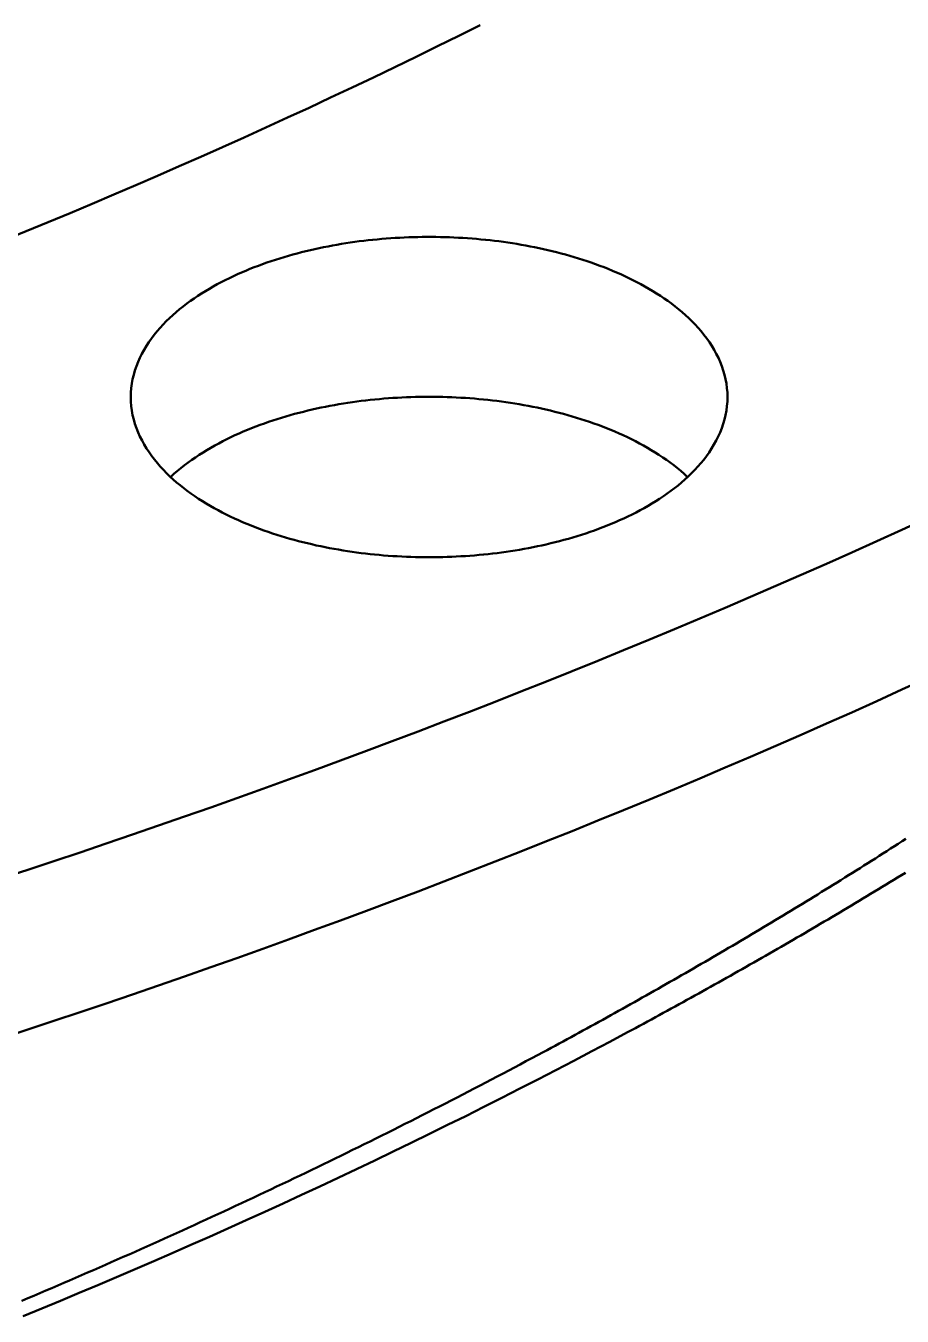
# Model space of a CAD drawing. Header units: millimetres. Extents: x 0 to 841, y 0 to 594.
# Drawn here: x 433.02 to 456.32, y 258.04 to 292.35 of the extents above; entities that cross this region are included whole.
import ezdxf

# ---------------------------------------------------------------- set-up
doc = ezdxf.new("R2010")
doc.units = ezdxf.units.MM
doc.layers.add('FINA', color=7, linetype='CONTINUOUS', lineweight=25)
doc.layers.add('VIS', color=7, linetype='CONTINUOUS', lineweight=50)

msp = doc.modelspace()

# ---------------------------------------------------------------- linework, layer by layer
at = {"layer": 'FINA'}
for points in [[(432.447, 286.652), (433.032, 286.891), (433.615, 287.132), (434.198, 287.375), (434.78, 287.619), (435.361, 287.866), (435.941, 288.115), (436.52, 288.365), (437.099, 288.618), (437.676, 288.873), (438.253, 289.129), (438.829, 289.388), (439.404, 289.649), (439.978, 289.912), (440.551, 290.177), (441.123, 290.444), (441.694, 290.713), (442.264, 290.984), (442.833, 291.257), (443.401, 291.533), (443.967, 291.81), (444.533, 292.09), (445.098, 292.372)], [(432.447, 286.652), (433.032, 286.891), (433.615, 287.132), (434.198, 287.375), (434.78, 287.619), (435.361, 287.866), (435.941, 288.115), (436.52, 288.365), (437.099, 288.618), (437.676, 288.873), (438.253, 289.129), (438.829, 289.388), (439.404, 289.649), (439.978, 289.912), (440.551, 290.177), (441.123, 290.444), (441.694, 290.713), (442.264, 290.984), (442.833, 291.257), (443.401, 291.533), (443.967, 291.81), (444.533, 292.09), (445.098, 292.372)], [(435.81, 282.481), (435.813, 282.602), (435.822, 282.721), (435.838, 282.84), (435.86, 282.959), (435.887, 283.076), (435.921, 283.191), (435.959, 283.305), (436.003, 283.417), (436.052, 283.526), (436.106, 283.634), (436.164, 283.739), (436.225, 283.842), (436.291, 283.943), (436.361, 284.041), (436.433, 284.137), (436.509, 284.23), (436.588, 284.321), (436.669, 284.41), (436.753, 284.496), (436.839, 284.58), (436.927, 284.661), (437.017, 284.74), (437.109, 284.818), (437.203, 284.893), (437.299, 284.966), (437.396, 285.037), (437.494, 285.106), (437.594, 285.173), (437.695, 285.238), (437.797, 285.301), (437.9, 285.363), (438.005, 285.423), (438.11, 285.481), (438.216, 285.537), (438.323, 285.592), (438.431, 285.645), (438.539, 285.697), (438.649, 285.747), (438.758, 285.795), (438.869, 285.842), (438.98, 285.888), (439.092, 285.932), (439.204, 285.975), (439.317, 286.016), (439.43, 286.057), (439.544, 286.095), (439.658, 286.133), (439.773, 286.169), (439.888, 286.204), (440.003, 286.238), (440.119, 286.27), (440.235, 286.302), (440.351, 286.332), (440.468, 286.361), (440.585, 286.389), (440.702, 286.416), (440.819, 286.441), (440.937, 286.466), (441.055, 286.489), (441.173, 286.511), (441.291, 286.532), (441.41, 286.553), (441.529, 286.572), (441.647, 286.59), (441.766, 286.607), (441.886, 286.623), (442.005, 286.637), (442.124, 286.651), (442.244, 286.664), (442.363, 286.676), (442.483, 286.687), (442.603, 286.697), (442.723, 286.706), (442.843, 286.713), (442.963, 286.72), (443.083, 286.726), (443.203, 286.731), (443.323, 286.735), (443.443, 286.738), (443.563, 286.74), (443.683, 286.741), (443.803, 286.741), (443.924, 286.74), (444.044, 286.738), (444.164, 286.735), (444.284, 286.731), (444.404, 286.726), (444.524, 286.72), (444.644, 286.713), (444.764, 286.706), (444.884, 286.697), (445.004, 286.687), (445.123, 286.676), (445.243, 286.664), (445.363, 286.651), (445.482, 286.637), (445.601, 286.623), (445.72, 286.607), (445.839, 286.59), (445.958, 286.572), (446.077, 286.553), (446.195, 286.532), (446.314, 286.511), (446.432, 286.489), (446.55, 286.466), (446.667, 286.441), (446.785, 286.416), (446.902, 286.389), (447.019, 286.361), (447.135, 286.332), (447.252, 286.302), (447.368, 286.27), (447.483, 286.238), (447.599, 286.204), (447.714, 286.169), (447.828, 286.133), (447.943, 286.095), (448.056, 286.057), (448.17, 286.016), (448.282, 285.975), (448.395, 285.932), (448.506, 285.888), (448.618, 285.842), (448.728, 285.795), (448.838, 285.747), (448.947, 285.697), (449.056, 285.645), (449.164, 285.592), (449.271, 285.537), (449.377, 285.481), (449.482, 285.423), (449.586, 285.363), (449.69, 285.301), (449.792, 285.238), (449.893, 285.173), (449.992, 285.106), (450.091, 285.037), (450.188, 284.966), (450.283, 284.893), (450.377, 284.818), (450.469, 284.74), (450.56, 284.661), (450.648, 284.58), (450.734, 284.496), (450.818, 284.41), (450.899, 284.321), (450.978, 284.23), (451.053, 284.137), (451.126, 284.041), (451.195, 283.943), (451.261, 283.842), (451.323, 283.739), (451.381, 283.634), (451.435, 283.526), (451.483, 283.417), (451.527, 283.305), (451.566, 283.191), (451.6, 283.076), (451.627, 282.959), (451.649, 282.84), (451.664, 282.721), (451.674, 282.602), (451.677, 282.481)], [(449.353, 279.469), (449.246, 279.413), (449.139, 279.358), (449.03, 279.305), (448.921, 279.254), (448.81, 279.204), (448.7, 279.155), (448.588, 279.108), (448.476, 279.063), (448.364, 279.019), (448.251, 278.976), (448.137, 278.935), (448.023, 278.895), (447.908, 278.856), (447.793, 278.819), (447.678, 278.782), (447.562, 278.748), (447.446, 278.714), (447.329, 278.682), (447.213, 278.651), (447.095, 278.621), (446.978, 278.592), (446.86, 278.564), (446.742, 278.538), (446.624, 278.513), (446.506, 278.488), (446.387, 278.465), (446.268, 278.443), (446.149, 278.422), (446.03, 278.402), (445.91, 278.384), (445.791, 278.366), (445.671, 278.349), (445.551, 278.334), (445.431, 278.319), (445.311, 278.306), (445.191, 278.293), (445.07, 278.282), (444.95, 278.271), (444.829, 278.262), (444.709, 278.253), (444.588, 278.246), (444.467, 278.24), (444.346, 278.234), (444.225, 278.23), (444.105, 278.226), (443.984, 278.224), (443.863, 278.222), (443.742, 278.222), (443.621, 278.222), (443.5, 278.224), (443.379, 278.226), (443.258, 278.23), (443.138, 278.234), (443.017, 278.24), (442.896, 278.246), (442.775, 278.254), (442.655, 278.262), (442.534, 278.272), (442.414, 278.282), (442.293, 278.294), (442.173, 278.306), (442.053, 278.32), (441.933, 278.334), (441.813, 278.35), (441.693, 278.366), (441.574, 278.384), (441.454, 278.403), (441.335, 278.423), (441.216, 278.444), (441.097, 278.466), (440.978, 278.489), (440.86, 278.513), (440.742, 278.538), (440.624, 278.565), (440.506, 278.593), (440.388, 278.621), (440.271, 278.651), (440.155, 278.683), (440.038, 278.715), (439.922, 278.748), (439.806, 278.783), (439.691, 278.819), (439.576, 278.857), (439.461, 278.896), (439.347, 278.936), (439.233, 278.977), (439.12, 279.02), (439.008, 279.064), (438.896, 279.109), (438.784, 279.156), (438.674, 279.205), (438.564, 279.255), (438.454, 279.306), (438.346, 279.36), (438.238, 279.414), (438.131, 279.471), (438.025, 279.529), (437.92, 279.589), (437.816, 279.65), (437.713, 279.714), (437.611, 279.779), (437.51, 279.846), (437.411, 279.915), (437.313, 279.986), (437.217, 280.059), (437.122, 280.135), (437.029, 280.212), (436.938, 280.291), (436.849, 280.373), (436.763, 280.457), (436.678, 280.544), (436.596, 280.633), (436.517, 280.724), (436.44, 280.817), (436.367, 280.913), (436.297, 281.012), (436.23, 281.113), (436.168, 281.216), (436.109, 281.322), (436.055, 281.43), (436.005, 281.541), (435.961, 281.653), (435.922, 281.768), (435.888, 281.884), (435.86, 282.001), (435.838, 282.12), (435.822, 282.24), (435.813, 282.361), (435.81, 282.481)], [(436.869, 280.355), (436.958, 280.436), (437.049, 280.515), (437.142, 280.592), (437.237, 280.666), (437.333, 280.739), (437.431, 280.809), (437.53, 280.878), (437.63, 280.944), (437.732, 281.009), (437.835, 281.072), (437.939, 281.133), (438.044, 281.192), (438.149, 281.25), (438.256, 281.306), (438.364, 281.36), (438.472, 281.413), (438.581, 281.464), (438.691, 281.513), (438.801, 281.561), (438.913, 281.608), (439.024, 281.653), (439.137, 281.697), (439.249, 281.739), (439.363, 281.781), (439.476, 281.82), (439.591, 281.859), (439.705, 281.896), (439.82, 281.932), (439.936, 281.966), (440.052, 281.999), (440.168, 282.032), (440.284, 282.063), (440.401, 282.092), (440.518, 282.121), (440.635, 282.148), (440.753, 282.175), (440.871, 282.2), (440.989, 282.224), (441.107, 282.247), (441.226, 282.269), (441.344, 282.289), (441.463, 282.309), (441.582, 282.328), (441.702, 282.345), (441.821, 282.362), (441.94, 282.377), (442.06, 282.392), (442.18, 282.405), (442.3, 282.418), (442.42, 282.429), (442.54, 282.439), (442.66, 282.449), (442.78, 282.457), (442.9, 282.465), (443.021, 282.471), (443.141, 282.476), (443.261, 282.481), (443.382, 282.484), (443.502, 282.487), (443.623, 282.488), (443.743, 282.489), (443.864, 282.488), (443.984, 282.487), (444.105, 282.484), (444.225, 282.481), (444.346, 282.476), (444.466, 282.471), (444.586, 282.465), (444.707, 282.457), (444.827, 282.449), (444.947, 282.439), (445.067, 282.429), (445.187, 282.418), (445.307, 282.405), (445.427, 282.392), (445.546, 282.377), (445.666, 282.362), (445.785, 282.345), (445.904, 282.328), (446.023, 282.309), (446.142, 282.289), (446.261, 282.269), (446.38, 282.247), (446.498, 282.224), (446.616, 282.2), (446.734, 282.175), (446.851, 282.148), (446.969, 282.121), (447.086, 282.092), (447.203, 282.063), (447.319, 282.032), (447.435, 281.999), (447.551, 281.966), (447.666, 281.932), (447.781, 281.896), (447.896, 281.859), (448.01, 281.82), (448.124, 281.781), (448.237, 281.739), (448.35, 281.697), (448.462, 281.653), (448.574, 281.608), (448.685, 281.561), (448.796, 281.513), (448.906, 281.464), (449.015, 281.413), (449.123, 281.36), (449.231, 281.306), (449.337, 281.25), (449.443, 281.192), (449.548, 281.133), (449.652, 281.072), (449.755, 281.009), (449.856, 280.944), (449.957, 280.878), (450.056, 280.809), (450.154, 280.739), (450.25, 280.666), (450.345, 280.592), (450.438, 280.515), (450.529, 280.436), (450.618, 280.355)], [(451.677, 282.481), (451.674, 282.36), (451.664, 282.24), (451.648, 282.12), (451.626, 282.001), (451.598, 281.883), (451.565, 281.767), (451.525, 281.653), (451.481, 281.54), (451.431, 281.43), (451.377, 281.322), (451.319, 281.216), (451.256, 281.112), (451.189, 281.011), (451.119, 280.913), (451.046, 280.816), (450.969, 280.723), (450.89, 280.631), (450.808, 280.543), (450.723, 280.456), (450.636, 280.372), (450.547, 280.29), (450.456, 280.211), (450.363, 280.133), (450.268, 280.058), (450.172, 279.985), (450.074, 279.914), (449.974, 279.845), (449.874, 279.778), (449.772, 279.712), (449.669, 279.649), (449.565, 279.587), (449.459, 279.527), (449.353, 279.469)], [(432.374, 269.682), (433.071, 269.91), (433.768, 270.141), (434.464, 270.373), (435.16, 270.608), (435.855, 270.845), (436.549, 271.083), (437.242, 271.324), (437.935, 271.567), (438.627, 271.812), (439.318, 272.059), (440.008, 272.308), (440.698, 272.56), (441.387, 272.813), (442.075, 273.069), (442.762, 273.327), (443.448, 273.587), (444.134, 273.849), (444.819, 274.113), (445.503, 274.38), (446.186, 274.649), (446.868, 274.919), (447.549, 275.193), (448.229, 275.468), (448.909, 275.746), (449.587, 276.026), (450.265, 276.308), (450.942, 276.593), (451.617, 276.879), (452.292, 277.168), (452.965, 277.46), (453.638, 277.754), (454.31, 278.05), (454.98, 278.348), (455.65, 278.649), (456.318, 278.952), (456.986, 279.258)], [(432.374, 265.43), (433.071, 265.658), (433.768, 265.889), (434.464, 266.121), (435.16, 266.356), (435.855, 266.592), (436.549, 266.831), (437.242, 267.072), (437.935, 267.315), (438.627, 267.56), (439.318, 267.807), (440.008, 268.056), (440.698, 268.308), (441.387, 268.561), (442.075, 268.817), (442.762, 269.075), (443.448, 269.335), (444.134, 269.597), (444.819, 269.861), (445.503, 270.128), (446.186, 270.396), (446.868, 270.667), (447.549, 270.94), (448.229, 271.216), (448.909, 271.494), (449.587, 271.774), (450.265, 272.056), (450.942, 272.34), (451.617, 272.627), (452.292, 272.916), (452.965, 273.208), (453.638, 273.501), (454.31, 273.798), (454.98, 274.096), (455.65, 274.397), (456.318, 274.7), (456.986, 275.006)], [(446.776, 265.059), (446.882, 265.116), (446.988, 265.173), (447.094, 265.23), (447.2, 265.288), (447.306, 265.345), (447.411, 265.402), (447.517, 265.46), (447.623, 265.517), (447.728, 265.575), (447.834, 265.633), (447.94, 265.691), (448.045, 265.748), (448.151, 265.806), (448.256, 265.865), (448.361, 265.923), (448.467, 265.981), (448.572, 266.039), (448.677, 266.098), (448.782, 266.156), (448.887, 266.215), (448.992, 266.273), (449.098, 266.332), (449.203, 266.391), (449.307, 266.45), (449.412, 266.509), (449.517, 266.568), (449.622, 266.627), (449.727, 266.687), (449.831, 266.746), (449.936, 266.805), (450.041, 266.865), (450.145, 266.925), (450.25, 266.984), (450.354, 267.044), (450.458, 267.104), (450.563, 267.164), (450.667, 267.224), (450.771, 267.284), (450.875, 267.344), (450.98, 267.405), (451.084, 267.465), (451.188, 267.526), (451.292, 267.586), (451.396, 267.647), (451.499, 267.708), (451.603, 267.769), (451.707, 267.83), (451.811, 267.891), (451.914, 267.952), (452.018, 268.013), (452.122, 268.074), (452.225, 268.136), (452.329, 268.197), (452.432, 268.259), (452.535, 268.32), (452.639, 268.382), (452.742, 268.444), (452.845, 268.506), (452.948, 268.568), (453.051, 268.63), (453.154, 268.692), (453.257, 268.755), (453.36, 268.817), (453.463, 268.88), (453.566, 268.942), (453.669, 269.005), (453.771, 269.067), (453.874, 269.13), (453.977, 269.193), (454.079, 269.256), (454.182, 269.319), (454.284, 269.383), (454.386, 269.446), (454.489, 269.509), (454.591, 269.573), (454.693, 269.636), (454.795, 269.7), (454.897, 269.764), (454.999, 269.828), (455.101, 269.892), (455.203, 269.956), (455.305, 270.02), (455.407, 270.084), (455.508, 270.148), (455.61, 270.213), (455.712, 270.277), (455.813, 270.342), (455.915, 270.407), (456.016, 270.471), (456.117, 270.536), (456.219, 270.601), (456.32, 270.666), (456.421, 270.731)], [(449.02, 265.587), (449.126, 265.644), (449.231, 265.701), (449.337, 265.757), (449.443, 265.815), (449.548, 265.872), (449.654, 265.929), (449.759, 265.986), (449.864, 266.044), (449.97, 266.101), (450.075, 266.159), (450.18, 266.216), (450.286, 266.274), (450.391, 266.332), (450.496, 266.39), (450.601, 266.448), (450.706, 266.506), (450.811, 266.564), (450.916, 266.622), (451.021, 266.68), (451.126, 266.739), (451.23, 266.797), (451.335, 266.856), (451.44, 266.914), (451.544, 266.973), (451.649, 267.032), (451.754, 267.091), (451.858, 267.15), (451.963, 267.209), (452.067, 267.268), (452.171, 267.327), (452.276, 267.386), (452.38, 267.446), (452.484, 267.505), (452.588, 267.565), (452.692, 267.625), (452.797, 267.684), (452.901, 267.744), (453.005, 267.804), (453.109, 267.864), (453.212, 267.924), (453.316, 267.984), (453.42, 268.044), (453.524, 268.105), (453.627, 268.165), (453.731, 268.226), (453.835, 268.286), (453.938, 268.347), (454.042, 268.408), (454.145, 268.469), (454.248, 268.53), (454.352, 268.591), (454.455, 268.652), (454.558, 268.713), (454.661, 268.774), (454.765, 268.836), (454.868, 268.897), (454.971, 268.959), (455.074, 269.02), (455.176, 269.082), (455.279, 269.144), (455.382, 269.206), (455.485, 269.268), (455.588, 269.33), (455.69, 269.392), (455.793, 269.454), (455.895, 269.517), (455.998, 269.579), (456.1, 269.642), (456.203, 269.704), (456.305, 269.767), (456.407, 269.83)], [(432.95, 258.037), (433.447, 258.242), (433.944, 258.448), (434.441, 258.656), (434.937, 258.865), (435.432, 259.076), (435.927, 259.288), (436.421, 259.502), (436.915, 259.717), (437.407, 259.933), (437.9, 260.151), (438.391, 260.371), (438.882, 260.592), (439.372, 260.814), (439.862, 261.038), (440.351, 261.263), (440.839, 261.49), (441.326, 261.719), (441.813, 261.949), (442.299, 262.18), (442.784, 262.413), (443.268, 262.648), (443.752, 262.884), (444.235, 263.122), (444.717, 263.361), (445.199, 263.602), (445.679, 263.844), (446.159, 264.089), (446.638, 264.334), (447.116, 264.581), (447.593, 264.83), (448.07, 265.081), (448.545, 265.333), (449.02, 265.587)], [(432.915, 258.447), (433.074, 258.514), (433.233, 258.582), (433.392, 258.649), (433.551, 258.717), (433.709, 258.785), (433.868, 258.853), (434.026, 258.921), (434.185, 258.99), (434.343, 259.058), (434.502, 259.127), (434.66, 259.196), (434.818, 259.265), (434.976, 259.334), (435.134, 259.404), (435.292, 259.473), (435.45, 259.543), (435.608, 259.612), (435.766, 259.682), (435.924, 259.753), (436.081, 259.823), (436.239, 259.893), (436.397, 259.964), (436.554, 260.034), (436.711, 260.105), (436.869, 260.176), (437.026, 260.248), (437.183, 260.319), (437.34, 260.39), (437.497, 260.462), (437.654, 260.534), (437.811, 260.606), (437.968, 260.678), (438.125, 260.75), (438.281, 260.823), (438.438, 260.895), (438.594, 260.968), (438.751, 261.041), (438.907, 261.114), (439.064, 261.187), (439.22, 261.261), (439.376, 261.334), (439.532, 261.408), (439.688, 261.482), (439.844, 261.556), (440, 261.63), (440.156, 261.705), (440.311, 261.779), (440.467, 261.854), (440.622, 261.929), (440.778, 262.004), (440.933, 262.079), (441.089, 262.154), (441.244, 262.23), (441.399, 262.306), (441.554, 262.381), (441.709, 262.457), (441.864, 262.534), (442.019, 262.61), (442.173, 262.686), (442.328, 262.763), (442.483, 262.84), (442.637, 262.917), (442.792, 262.994), (442.946, 263.071), (443.1, 263.149), (443.254, 263.227), (443.408, 263.304), (443.562, 263.382), (443.716, 263.46), (443.87, 263.539), (444.024, 263.617), (444.177, 263.696), (444.331, 263.775), (444.485, 263.854), (444.638, 263.933), (444.791, 264.012), (444.944, 264.092), (445.098, 264.171), (445.251, 264.251), (445.404, 264.331), (445.556, 264.412), (445.709, 264.492), (445.862, 264.572), (446.014, 264.653), (446.167, 264.734), (446.319, 264.815), (446.472, 264.896), (446.624, 264.978), (446.776, 265.059)]]:
    msp.add_lwpolyline(points, dxfattribs=at)
at = {"layer": 'VIS'}
for points in [[(432.447, 286.652), (433.032, 286.891), (433.615, 287.132), (434.198, 287.375), (434.78, 287.619), (435.361, 287.866), (435.941, 288.115), (436.52, 288.365), (437.099, 288.618), (437.676, 288.873), (438.253, 289.129), (438.829, 289.388), (439.404, 289.649), (439.978, 289.912), (440.551, 290.177), (441.123, 290.444), (441.694, 290.713), (442.264, 290.984), (442.833, 291.257), (443.401, 291.533), (443.967, 291.81), (444.533, 292.09), (445.098, 292.372)], [(432.447, 286.652), (433.032, 286.891), (433.615, 287.132), (434.198, 287.375), (434.78, 287.619), (435.361, 287.866), (435.941, 288.115), (436.52, 288.365), (437.099, 288.618), (437.676, 288.873), (438.253, 289.129), (438.829, 289.388), (439.404, 289.649), (439.978, 289.912), (440.551, 290.177), (441.123, 290.444), (441.694, 290.713), (442.264, 290.984), (442.833, 291.257), (443.401, 291.533), (443.967, 291.81), (444.533, 292.09), (445.098, 292.372)], [(435.81, 282.481), (435.813, 282.602), (435.822, 282.721), (435.838, 282.84), (435.86, 282.959), (435.887, 283.076), (435.921, 283.191), (435.959, 283.305), (436.003, 283.417), (436.052, 283.526), (436.106, 283.634), (436.164, 283.739), (436.225, 283.842), (436.291, 283.943), (436.361, 284.041), (436.433, 284.137), (436.509, 284.23), (436.588, 284.321), (436.669, 284.41), (436.753, 284.496), (436.839, 284.58), (436.927, 284.661), (437.017, 284.74), (437.109, 284.818), (437.203, 284.893), (437.299, 284.966), (437.396, 285.037), (437.494, 285.106), (437.594, 285.173), (437.695, 285.238), (437.797, 285.301), (437.9, 285.363), (438.005, 285.423), (438.11, 285.481), (438.216, 285.537), (438.323, 285.592), (438.431, 285.645), (438.539, 285.697), (438.649, 285.747), (438.758, 285.795), (438.869, 285.842), (438.98, 285.888), (439.092, 285.932), (439.204, 285.975), (439.317, 286.016), (439.43, 286.057), (439.544, 286.095), (439.658, 286.133), (439.773, 286.169), (439.888, 286.204), (440.003, 286.238), (440.119, 286.27), (440.235, 286.302), (440.351, 286.332), (440.468, 286.361), (440.585, 286.389), (440.702, 286.416), (440.819, 286.441), (440.937, 286.466), (441.055, 286.489), (441.173, 286.511), (441.291, 286.532), (441.41, 286.553), (441.529, 286.572), (441.647, 286.59), (441.766, 286.607), (441.886, 286.623), (442.005, 286.637), (442.124, 286.651), (442.244, 286.664), (442.363, 286.676), (442.483, 286.687), (442.603, 286.697), (442.723, 286.706), (442.843, 286.713), (442.963, 286.72), (443.083, 286.726), (443.203, 286.731), (443.323, 286.735), (443.443, 286.738), (443.563, 286.74), (443.683, 286.741), (443.803, 286.741), (443.924, 286.74), (444.044, 286.738), (444.164, 286.735), (444.284, 286.731), (444.404, 286.726), (444.524, 286.72), (444.644, 286.713), (444.764, 286.706), (444.884, 286.697), (445.004, 286.687), (445.123, 286.676), (445.243, 286.664), (445.363, 286.651), (445.482, 286.637), (445.601, 286.623), (445.72, 286.607), (445.839, 286.59), (445.958, 286.572), (446.077, 286.553), (446.195, 286.532), (446.314, 286.511), (446.432, 286.489), (446.55, 286.466), (446.667, 286.441), (446.785, 286.416), (446.902, 286.389), (447.019, 286.361), (447.135, 286.332), (447.252, 286.302), (447.368, 286.27), (447.483, 286.238), (447.599, 286.204), (447.714, 286.169), (447.828, 286.133), (447.943, 286.095), (448.056, 286.057), (448.17, 286.016), (448.282, 285.975), (448.395, 285.932), (448.506, 285.888), (448.618, 285.842), (448.728, 285.795), (448.838, 285.747), (448.947, 285.697), (449.056, 285.645), (449.164, 285.592), (449.271, 285.537), (449.377, 285.481), (449.482, 285.423), (449.586, 285.363), (449.69, 285.301), (449.792, 285.238), (449.893, 285.173), (449.992, 285.106), (450.091, 285.037), (450.188, 284.966), (450.283, 284.893), (450.377, 284.818), (450.469, 284.74), (450.56, 284.661), (450.648, 284.58), (450.734, 284.496), (450.818, 284.41), (450.899, 284.321), (450.978, 284.23), (451.053, 284.137), (451.126, 284.041), (451.195, 283.943), (451.261, 283.842), (451.323, 283.739), (451.381, 283.634), (451.435, 283.526), (451.483, 283.417), (451.527, 283.305), (451.566, 283.191), (451.6, 283.076), (451.627, 282.959), (451.649, 282.84), (451.664, 282.721), (451.674, 282.602), (451.677, 282.481)], [(449.353, 279.469), (449.246, 279.413), (449.139, 279.358), (449.03, 279.305), (448.921, 279.254), (448.81, 279.204), (448.7, 279.155), (448.588, 279.108), (448.476, 279.063), (448.364, 279.019), (448.251, 278.976), (448.137, 278.935), (448.023, 278.895), (447.908, 278.856), (447.793, 278.819), (447.678, 278.782), (447.562, 278.748), (447.446, 278.714), (447.329, 278.682), (447.213, 278.651), (447.095, 278.621), (446.978, 278.592), (446.86, 278.564), (446.742, 278.538), (446.624, 278.513), (446.506, 278.488), (446.387, 278.465), (446.268, 278.443), (446.149, 278.422), (446.03, 278.402), (445.91, 278.384), (445.791, 278.366), (445.671, 278.349), (445.551, 278.334), (445.431, 278.319), (445.311, 278.306), (445.191, 278.293), (445.07, 278.282), (444.95, 278.271), (444.829, 278.262), (444.709, 278.253), (444.588, 278.246), (444.467, 278.24), (444.346, 278.234), (444.225, 278.23), (444.105, 278.226), (443.984, 278.224), (443.863, 278.222), (443.742, 278.222), (443.621, 278.222), (443.5, 278.224), (443.379, 278.226), (443.258, 278.23), (443.138, 278.234), (443.017, 278.24), (442.896, 278.246), (442.775, 278.254), (442.655, 278.262), (442.534, 278.272), (442.414, 278.282), (442.293, 278.294), (442.173, 278.306), (442.053, 278.32), (441.933, 278.334), (441.813, 278.35), (441.693, 278.366), (441.574, 278.384), (441.454, 278.403), (441.335, 278.423), (441.216, 278.444), (441.097, 278.466), (440.978, 278.489), (440.86, 278.513), (440.742, 278.538), (440.624, 278.565), (440.506, 278.593), (440.388, 278.621), (440.271, 278.651), (440.155, 278.683), (440.038, 278.715), (439.922, 278.748), (439.806, 278.783), (439.691, 278.819), (439.576, 278.857), (439.461, 278.896), (439.347, 278.936), (439.233, 278.977), (439.12, 279.02), (439.008, 279.064), (438.896, 279.109), (438.784, 279.156), (438.674, 279.205), (438.564, 279.255), (438.454, 279.306), (438.346, 279.36), (438.238, 279.414), (438.131, 279.471), (438.025, 279.529), (437.92, 279.589), (437.816, 279.65), (437.713, 279.714), (437.611, 279.779), (437.51, 279.846), (437.411, 279.915), (437.313, 279.986), (437.217, 280.059), (437.122, 280.135), (437.029, 280.212), (436.938, 280.291), (436.849, 280.373), (436.763, 280.457), (436.678, 280.544), (436.596, 280.633), (436.517, 280.724), (436.44, 280.817), (436.367, 280.913), (436.297, 281.012), (436.23, 281.113), (436.168, 281.216), (436.109, 281.322), (436.055, 281.43), (436.005, 281.541), (435.961, 281.653), (435.922, 281.768), (435.888, 281.884), (435.86, 282.001), (435.838, 282.12), (435.822, 282.24), (435.813, 282.361), (435.81, 282.481)], [(436.869, 280.355), (436.958, 280.436), (437.049, 280.515), (437.142, 280.592), (437.237, 280.666), (437.333, 280.739), (437.431, 280.809), (437.53, 280.878), (437.63, 280.944), (437.732, 281.009), (437.835, 281.072), (437.939, 281.133), (438.044, 281.192), (438.149, 281.25), (438.256, 281.306), (438.364, 281.36), (438.472, 281.413), (438.581, 281.464), (438.691, 281.513), (438.801, 281.561), (438.913, 281.608), (439.024, 281.653), (439.137, 281.697), (439.249, 281.739), (439.363, 281.781), (439.476, 281.82), (439.591, 281.859), (439.705, 281.896), (439.82, 281.932), (439.936, 281.966), (440.052, 281.999), (440.168, 282.032), (440.284, 282.063), (440.401, 282.092), (440.518, 282.121), (440.635, 282.148), (440.753, 282.175), (440.871, 282.2), (440.989, 282.224), (441.107, 282.247), (441.226, 282.269), (441.344, 282.289), (441.463, 282.309), (441.582, 282.328), (441.702, 282.345), (441.821, 282.362), (441.94, 282.377), (442.06, 282.392), (442.18, 282.405), (442.3, 282.418), (442.42, 282.429), (442.54, 282.439), (442.66, 282.449), (442.78, 282.457), (442.9, 282.465), (443.021, 282.471), (443.141, 282.476), (443.261, 282.481), (443.382, 282.484), (443.502, 282.487), (443.623, 282.488), (443.743, 282.489), (443.864, 282.488), (443.984, 282.487), (444.105, 282.484), (444.225, 282.481), (444.346, 282.476), (444.466, 282.471), (444.586, 282.465), (444.707, 282.457), (444.827, 282.449), (444.947, 282.439), (445.067, 282.429), (445.187, 282.418), (445.307, 282.405), (445.427, 282.392), (445.546, 282.377), (445.666, 282.362), (445.785, 282.345), (445.904, 282.328), (446.023, 282.309), (446.142, 282.289), (446.261, 282.269), (446.38, 282.247), (446.498, 282.224), (446.616, 282.2), (446.734, 282.175), (446.851, 282.148), (446.969, 282.121), (447.086, 282.092), (447.203, 282.063), (447.319, 282.032), (447.435, 281.999), (447.551, 281.966), (447.666, 281.932), (447.781, 281.896), (447.896, 281.859), (448.01, 281.82), (448.124, 281.781), (448.237, 281.739), (448.35, 281.697), (448.462, 281.653), (448.574, 281.608), (448.685, 281.561), (448.796, 281.513), (448.906, 281.464), (449.015, 281.413), (449.123, 281.36), (449.231, 281.306), (449.337, 281.25), (449.443, 281.192), (449.548, 281.133), (449.652, 281.072), (449.755, 281.009), (449.856, 280.944), (449.957, 280.878), (450.056, 280.809), (450.154, 280.739), (450.25, 280.666), (450.345, 280.592), (450.438, 280.515), (450.529, 280.436), (450.618, 280.355)], [(451.677, 282.481), (451.674, 282.36), (451.664, 282.24), (451.648, 282.12), (451.626, 282.001), (451.598, 281.883), (451.565, 281.767), (451.525, 281.653), (451.481, 281.54), (451.431, 281.43), (451.377, 281.322), (451.319, 281.216), (451.256, 281.112), (451.189, 281.011), (451.119, 280.913), (451.046, 280.816), (450.969, 280.723), (450.89, 280.631), (450.808, 280.543), (450.723, 280.456), (450.636, 280.372), (450.547, 280.29), (450.456, 280.211), (450.363, 280.133), (450.268, 280.058), (450.172, 279.985), (450.074, 279.914), (449.974, 279.845), (449.874, 279.778), (449.772, 279.712), (449.669, 279.649), (449.565, 279.587), (449.459, 279.527), (449.353, 279.469)], [(432.374, 269.682), (433.071, 269.91), (433.768, 270.141), (434.464, 270.373), (435.16, 270.608), (435.855, 270.845), (436.549, 271.083), (437.242, 271.324), (437.935, 271.567), (438.627, 271.812), (439.318, 272.059), (440.008, 272.308), (440.698, 272.56), (441.387, 272.813), (442.075, 273.069), (442.762, 273.327), (443.448, 273.587), (444.134, 273.849), (444.819, 274.113), (445.503, 274.38), (446.186, 274.649), (446.868, 274.919), (447.549, 275.193), (448.229, 275.468), (448.909, 275.746), (449.587, 276.026), (450.265, 276.308), (450.942, 276.593), (451.617, 276.879), (452.292, 277.168), (452.965, 277.46), (453.638, 277.754), (454.31, 278.05), (454.98, 278.348), (455.65, 278.649), (456.318, 278.952), (456.986, 279.258)], [(432.374, 265.43), (433.071, 265.658), (433.768, 265.889), (434.464, 266.121), (435.16, 266.356), (435.855, 266.592), (436.549, 266.831), (437.242, 267.072), (437.935, 267.315), (438.627, 267.56), (439.318, 267.807), (440.008, 268.056), (440.698, 268.308), (441.387, 268.561), (442.075, 268.817), (442.762, 269.075), (443.448, 269.335), (444.134, 269.597), (444.819, 269.861), (445.503, 270.128), (446.186, 270.396), (446.868, 270.667), (447.549, 270.94), (448.229, 271.216), (448.909, 271.494), (449.587, 271.774), (450.265, 272.056), (450.942, 272.34), (451.617, 272.627), (452.292, 272.916), (452.965, 273.208), (453.638, 273.501), (454.31, 273.798), (454.98, 274.096), (455.65, 274.397), (456.318, 274.7), (456.986, 275.006)], [(446.776, 265.059), (446.882, 265.116), (446.988, 265.173), (447.094, 265.23), (447.2, 265.288), (447.306, 265.345), (447.411, 265.402), (447.517, 265.46), (447.623, 265.517), (447.728, 265.575), (447.834, 265.633), (447.94, 265.691), (448.045, 265.748), (448.151, 265.806), (448.256, 265.865), (448.361, 265.923), (448.467, 265.981), (448.572, 266.039), (448.677, 266.098), (448.782, 266.156), (448.887, 266.215), (448.992, 266.273), (449.098, 266.332), (449.203, 266.391), (449.307, 266.45), (449.412, 266.509), (449.517, 266.568), (449.622, 266.627), (449.727, 266.687), (449.831, 266.746), (449.936, 266.805), (450.041, 266.865), (450.145, 266.925), (450.25, 266.984), (450.354, 267.044), (450.458, 267.104), (450.563, 267.164), (450.667, 267.224), (450.771, 267.284), (450.875, 267.344), (450.98, 267.405), (451.084, 267.465), (451.188, 267.526), (451.292, 267.586), (451.396, 267.647), (451.499, 267.708), (451.603, 267.769), (451.707, 267.83), (451.811, 267.891), (451.914, 267.952), (452.018, 268.013), (452.122, 268.074), (452.225, 268.136), (452.329, 268.197), (452.432, 268.259), (452.535, 268.32), (452.639, 268.382), (452.742, 268.444), (452.845, 268.506), (452.948, 268.568), (453.051, 268.63), (453.154, 268.692), (453.257, 268.755), (453.36, 268.817), (453.463, 268.88), (453.566, 268.942), (453.669, 269.005), (453.771, 269.067), (453.874, 269.13), (453.977, 269.193), (454.079, 269.256), (454.182, 269.319), (454.284, 269.383), (454.386, 269.446), (454.489, 269.509), (454.591, 269.573), (454.693, 269.636), (454.795, 269.7), (454.897, 269.764), (454.999, 269.828), (455.101, 269.892), (455.203, 269.956), (455.305, 270.02), (455.407, 270.084), (455.508, 270.148), (455.61, 270.213), (455.712, 270.277), (455.813, 270.342), (455.915, 270.407), (456.016, 270.471), (456.117, 270.536), (456.219, 270.601), (456.32, 270.666), (456.421, 270.731)], [(449.02, 265.587), (449.126, 265.644), (449.231, 265.701), (449.337, 265.757), (449.443, 265.815), (449.548, 265.872), (449.654, 265.929), (449.759, 265.986), (449.864, 266.044), (449.97, 266.101), (450.075, 266.159), (450.18, 266.216), (450.286, 266.274), (450.391, 266.332), (450.496, 266.39), (450.601, 266.448), (450.706, 266.506), (450.811, 266.564), (450.916, 266.622), (451.021, 266.68), (451.126, 266.739), (451.23, 266.797), (451.335, 266.856), (451.44, 266.914), (451.544, 266.973), (451.649, 267.032), (451.754, 267.091), (451.858, 267.15), (451.963, 267.209), (452.067, 267.268), (452.171, 267.327), (452.276, 267.386), (452.38, 267.446), (452.484, 267.505), (452.588, 267.565), (452.692, 267.625), (452.797, 267.684), (452.901, 267.744), (453.005, 267.804), (453.109, 267.864), (453.212, 267.924), (453.316, 267.984), (453.42, 268.044), (453.524, 268.105), (453.627, 268.165), (453.731, 268.226), (453.835, 268.286), (453.938, 268.347), (454.042, 268.408), (454.145, 268.469), (454.248, 268.53), (454.352, 268.591), (454.455, 268.652), (454.558, 268.713), (454.661, 268.774), (454.765, 268.836), (454.868, 268.897), (454.971, 268.959), (455.074, 269.02), (455.176, 269.082), (455.279, 269.144), (455.382, 269.206), (455.485, 269.268), (455.588, 269.33), (455.69, 269.392), (455.793, 269.454), (455.895, 269.517), (455.998, 269.579), (456.1, 269.642), (456.203, 269.704), (456.305, 269.767), (456.407, 269.83)], [(432.95, 258.037), (433.447, 258.242), (433.944, 258.448), (434.441, 258.656), (434.937, 258.865), (435.432, 259.076), (435.927, 259.288), (436.421, 259.502), (436.915, 259.717), (437.407, 259.933), (437.9, 260.151), (438.391, 260.371), (438.882, 260.592), (439.372, 260.814), (439.862, 261.038), (440.351, 261.263), (440.839, 261.49), (441.326, 261.719), (441.813, 261.949), (442.299, 262.18), (442.784, 262.413), (443.268, 262.648), (443.752, 262.884), (444.235, 263.122), (444.717, 263.361), (445.199, 263.602), (445.679, 263.844), (446.159, 264.089), (446.638, 264.334), (447.116, 264.581), (447.593, 264.83), (448.07, 265.081), (448.545, 265.333), (449.02, 265.587)], [(432.915, 258.447), (433.074, 258.514), (433.233, 258.582), (433.392, 258.649), (433.551, 258.717), (433.709, 258.785), (433.868, 258.853), (434.026, 258.921), (434.185, 258.99), (434.343, 259.058), (434.502, 259.127), (434.66, 259.196), (434.818, 259.265), (434.976, 259.334), (435.134, 259.404), (435.292, 259.473), (435.45, 259.543), (435.608, 259.612), (435.766, 259.682), (435.924, 259.753), (436.081, 259.823), (436.239, 259.893), (436.397, 259.964), (436.554, 260.034), (436.711, 260.105), (436.869, 260.176), (437.026, 260.248), (437.183, 260.319), (437.34, 260.39), (437.497, 260.462), (437.654, 260.534), (437.811, 260.606), (437.968, 260.678), (438.125, 260.75), (438.281, 260.823), (438.438, 260.895), (438.594, 260.968), (438.751, 261.041), (438.907, 261.114), (439.064, 261.187), (439.22, 261.261), (439.376, 261.334), (439.532, 261.408), (439.688, 261.482), (439.844, 261.556), (440, 261.63), (440.156, 261.705), (440.311, 261.779), (440.467, 261.854), (440.622, 261.929), (440.778, 262.004), (440.933, 262.079), (441.089, 262.154), (441.244, 262.23), (441.399, 262.306), (441.554, 262.381), (441.709, 262.457), (441.864, 262.534), (442.019, 262.61), (442.173, 262.686), (442.328, 262.763), (442.483, 262.84), (442.637, 262.917), (442.792, 262.994), (442.946, 263.071), (443.1, 263.149), (443.254, 263.227), (443.408, 263.304), (443.562, 263.382), (443.716, 263.46), (443.87, 263.539), (444.024, 263.617), (444.177, 263.696), (444.331, 263.775), (444.485, 263.854), (444.638, 263.933), (444.791, 264.012), (444.944, 264.092), (445.098, 264.171), (445.251, 264.251), (445.404, 264.331), (445.556, 264.412), (445.709, 264.492), (445.862, 264.572), (446.014, 264.653), (446.167, 264.734), (446.319, 264.815), (446.472, 264.896), (446.624, 264.978), (446.776, 265.059)]]:
    msp.add_lwpolyline(points, dxfattribs=at)

doc.saveas('drawing.dxf')
